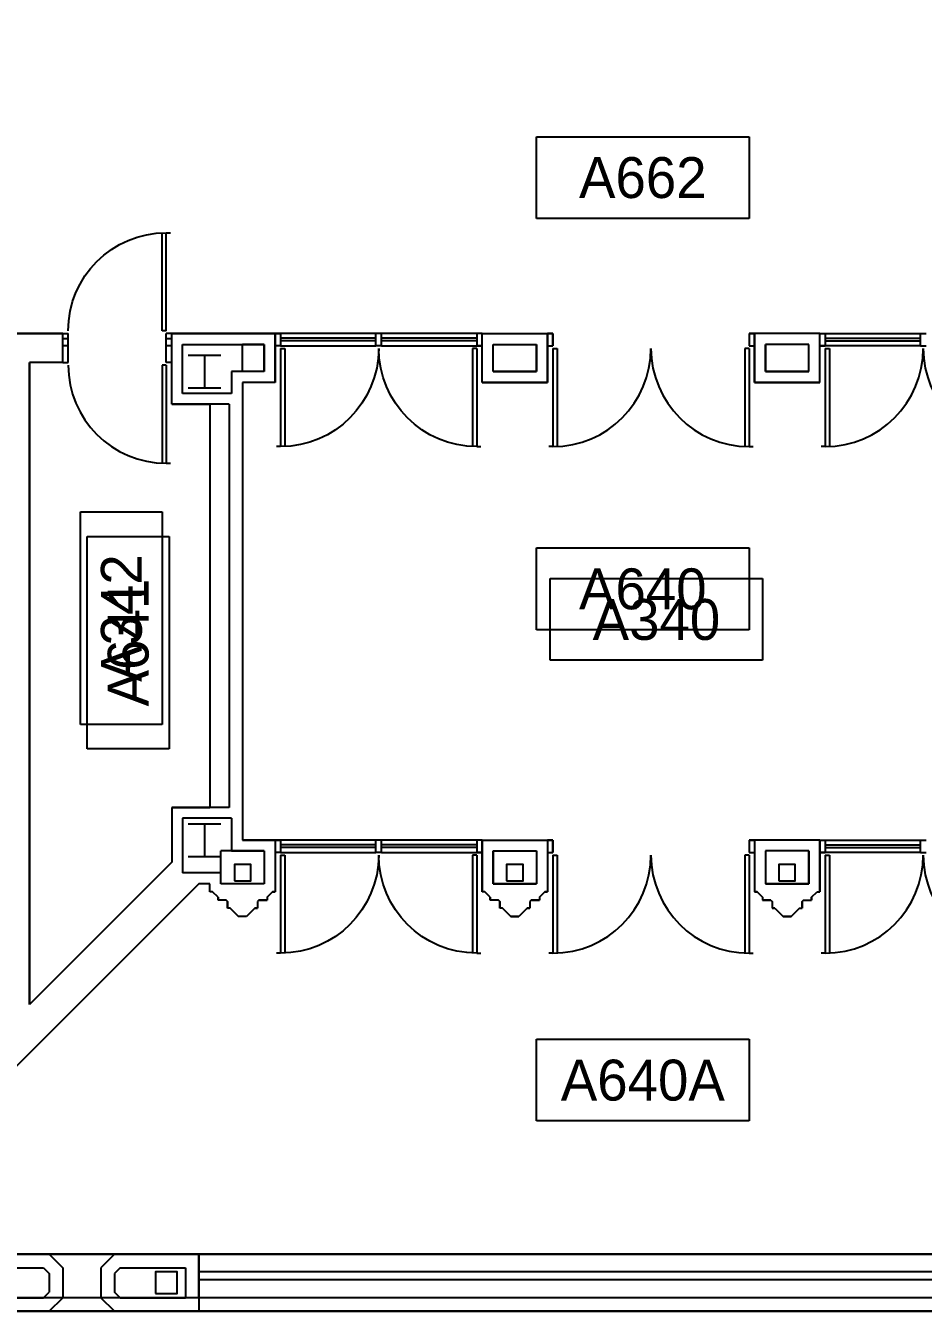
# Model space of a CAD drawing. Header units: inches. Extents: x -219 to 4035, y -10 to 4981.
# Drawn here: x 1718.4 to 2048, y -10.5 to 461.5 of the extents above; entities that cross this region are included whole.
import ezdxf
from ezdxf.enums import TextEntityAlignment as Align

# ---------------------------------------------------------------- set-up
doc = ezdxf.new("R2010")
doc.units = ezdxf.units.IN
doc.header["$LTSCALE"] = 48
doc.header["$MEASUREMENT"] = 0
doc.layers.get('0').update_dxf_attribs({"color": 13, "linetype": 'CONTINUOUS'})
for name, color, linetype in [('F3-BLDG1', 7, 'CONTINUOUS'), ('F3-BLDG3', 161, 'CONTINUOUS'), ('F3-BLDG4', 2, 'CONTINUOUS'), ('F3-DOOR1', 3, 'CONTINUOUS'), ('F3-DOORJMB', 32, 'CONTINUOUS'), ('F3-RMNOS', 3, 'CONTINUOUS'), ('F3-STCOLUMN', 12, 'CONTINUOUS'), ('F4-BLDG3', 161, 'CONTINUOUS'), ('F5-BLDG3', 161, 'CONTINUOUS'), ('F6-BLDG1', 7, 'CONTINUOUS'), ('F6-BLDG3', 161, 'CONTINUOUS'), ('F6-BLDG4', 2, 'CONTINUOUS'), ('F6-DOOR1', 3, 'CONTINUOUS'), ('F6-DOORJMB', 32, 'CONTINUOUS'), ('F6-RMNOS', 3, 'CONTINUOUS'), ('F6-STCOLUMN', 12, 'CONTINUOUS'), ('F6-WINDOW1', 1, 'CONTINUOUS'), ('F6-WINDOW2', 4, 'CONTINUOUS')]:
    doc.layers.add(name, color=color, linetype=linetype)
doc.styles.add('ORIG-RMNOS', font='noting.shx')

# ---------------------------------------------------------------- blocks, each defined once
blk = doc.blocks.new('ADR-36DL')
for p, q in [((0, 37), (-1.5, 37)), ((0, 1), (0, 37)), ((1.5, 1), (1.5, 36.97)), ((70.5, 1), (70.5, 36.97)), ((72, 1), (72, 37)), ((72, 37), (73.5, 37)), ((0, 1), (1.5, 1)), ((72, 1), (70.5, 1))]:
    blk.add_line(p, q)
for centre, start, end in [((0, 1), 0, 90), ((72, 1), 90, 180)]:
    blk.add_arc(centre, 36, start, end)
blk = doc.blocks.new('ADR-36L')
for p, q in [((0, 37), (-1.5, 37)), ((0, 1), (0, 37)), ((1.5, 1), (1.5, 36.97)), ((0, 1), (1.5, 1))]:
    blk.add_line(p, q)
blk.add_arc((0, 1), 36, 0, 90)
blk = doc.blocks.new('rmnos')
at = {"color": 11}
for p, q in [((-0.40625, 0.15625), (0.40625, 0.15625)), ((-0.40625, -0.15625), (-0.40625, 0.15625)), ((0.40625, 0.15625), (0.40625, -0.15625)), ((0.40625, -0.15625), (-0.40625, -0.15625))]:
    blk.add_line(p, q, dxfattribs=at)
at = {"color": 9, "style": 'ORIG-RMNOS'}
blk.add_attdef('ROOM', text='', height=0.15625, dxfattribs=at).set_placement((0, 0), align=Align.MIDDLE)

msp = doc.modelspace()

# ---------------------------------------------------------------- linework, layer by layer
at = {"layer": 'F3-BLDG1'}
for p, q in [((1732, 348.5), (1703.12, 348.5)), ((1732, 337.87), (1732, 348.5)), ((1772, 322.5), (1772, 348.5)), ((1810, 348.5), (1772, 348.5)), ((1810, 330.5), (1810, 348.5)), ((1886, 348.5), (1910, 348.5)), ((1886, 330.5), (1886, 348.5)), ((1910, 330.5), (1910, 348.5)), ((2010, 348.5), (1986, 348.5)), ((1986, 330.5), (1986, 348.5)), ((2010, 330.5), (2010, 348.5)), ((1732, 337.87), (1719.75, 337.87)), ((1719.75, 102.1), (1719.75, 337.87)), ((1798, 330.5), (1798, 162.5)), ((1810, 330.5), (1798, 330.5)), ((1886, 330.5), (1910, 330.5)), ((2010, 330.5), (1986, 330.5)), ((1772, 322.5), (1786, 322.5)), ((1786, 322.5), (1786, 174.5)), ((1772, 174.5), (1786, 174.5)), ((1772, 174.5), (1772, 154.35)), ((1810, 162.5), (1798, 162.5)), ((1810, 162.5), (1810, 143.5)), ((1886, 162.5), (1886, 143.5)), ((1886, 162.5), (1910, 162.5)), ((1910, 162.5), (1910, 143.5)), ((1986, 162.5), (1986, 143.5)), ((2010, 162.5), (1986, 162.5)), ((2010, 162.5), (2010, 143.5)), ((1772, 154.35), (1719.75, 102.1)), ((1782, 146.5), (1712, 76.5)), ((1786, 146.5), (1782, 146.5)), ((1786, 143.5), (1786, 146.5)), ((1787, 143.5), (1786, 143.5)), ((1789, 141.5), (1787, 143.5)), ((1807, 141.5), (1809, 143.5)), ((1809, 143.5), (1810, 143.5)), ((1887, 143.5), (1886, 143.5)), ((1889, 141.5), (1887, 143.5)), ((1907, 141.5), (1909, 143.5)), ((1909, 143.5), (1910, 143.5)), ((1987, 143.5), (1986, 143.5)), ((1989, 141.5), (1987, 143.5)), ((2007, 141.5), (2009, 143.5)), ((2009, 143.5), (2010, 143.5)), ((1789, 141.5), (1789, 140.5)), ((1792, 140.5), (1789, 140.5)), ((1792, 140.5), (1792.5, 140)), ((1792.5, 140), (1792.5, 137.5)), ((1793.5, 137.5), (1792.5, 137.5)), ((1793.5, 137.5), (1796.5, 134.5)), ((1802.5, 137.5), (1799.5, 134.5)), ((1802.5, 137.5), (1803.5, 137.5)), ((1804, 140.5), (1803.5, 140)), ((1803.5, 140), (1803.5, 137.5)), ((1804, 140.5), (1807, 140.5)), ((1807, 141.5), (1807, 140.5)), ((1889, 141.5), (1889, 140.5)), ((1892, 140.5), (1889, 140.5)), ((1892, 140.5), (1892.5, 140)), ((1892.5, 140), (1892.5, 137.5)), ((1893.5, 137.5), (1892.5, 137.5)), ((1893.5, 137.5), (1896.5, 134.5)), ((1902.5, 137.5), (1899.5, 134.5)), ((1902.5, 137.5), (1903.5, 137.5)), ((1904, 140.5), (1903.5, 140)), ((1903.5, 140), (1903.5, 137.5)), ((1904, 140.5), (1907, 140.5)), ((1907, 141.5), (1907, 140.5)), ((1989, 141.5), (1989, 140.5)), ((1992, 140.5), (1989, 140.5)), ((1992, 140.5), (1992.5, 140)), ((1992.5, 140), (1992.5, 137.5)), ((1993.5, 137.5), (1992.5, 137.5)), ((1993.5, 137.5), (1996.5, 134.5)), ((2002.5, 137.5), (1999.5, 134.5)), ((2002.5, 137.5), (2003.5, 137.5)), ((2004, 140.5), (2003.5, 140)), ((2003.5, 140), (2003.5, 137.5)), ((2004, 140.5), (2007, 140.5)), ((2007, 141.5), (2007, 140.5)), ((1799.5, 134.5), (1796.5, 134.5)), ((1896.5, 134.5), (1899.5, 134.5)), ((1999.5, 134.5), (1996.5, 134.5)), ((1712, 10.5), (1727, 10.5)), ((1727, 10.5), (1732, 5.5)), ((1751, 10.5), (1746, 5.5)), ((1751, 10.5), (1782, 10.5)), ((1782, 10.5), (1782, -10.5)), ((1732, 5.5), (1732, -5.5)), ((1746, 5.5), (1746, -5.5)), ((1727, -10.5), (1732, -5.5)), ((1751, -10.5), (1746, -5.5)), ((1696, -10.5), (1727, -10.5)), ((1751, -10.5), (1782, -10.5))]:
    msp.add_line(p, q, dxfattribs=at)
at = {"layer": 'F3-BLDG3'}
for p, q in [((1806, 344.5), (1798, 344.5)), ((1798, 334.5), (1798, 344.5)), ((1806, 334.5), (1806, 344.5)), ((1890, 344.5), (1906, 344.5)), ((1890, 334.5), (1890, 344.5)), ((1906, 334.5), (1906, 344.5)), ((2006, 344.5), (1990, 344.5)), ((1990, 334.5), (1990, 344.5)), ((2006, 334.5), (2006, 344.5)), ((1806, 334.5), (1798, 334.5)), ((1890, 334.5), (1906, 334.5)), ((2006, 334.5), (1990, 334.5)), ((1806, 158.5), (1790, 158.5)), ((1790, 146.5), (1790, 158.5)), ((1806, 158.5), (1806, 146.5)), ((1890, 158.5), (1906, 158.5)), ((1890, 158.5), (1890, 146.5)), ((1906, 158.5), (1906, 146.5)), ((2006, 158.5), (1990, 158.5)), ((1990, 158.5), (1990, 146.5)), ((2006, 158.5), (2006, 146.5)), ((1806, 146.5), (1790, 146.5)), ((1890, 146.5), (1906, 146.5)), ((2006, 146.5), (1990, 146.5)), ((1707, 5.5), (1724.93, 5.5)), ((1724.93, 5.5), (1727, 3.43)), ((1753.07, 5.5), (1751, 3.43)), ((1753.07, 5.5), (1777, 5.5)), ((1777, 5.5), (1777, -5.5)), ((1727, 3.43), (1727, -3.43)), ((1751, 3.43), (1751, -3.43)), ((1724.93, -5.5), (1727, -3.43)), ((1753.07, -5.5), (1751, -3.43)), ((1701, -5.5), (1724.93, -5.5)), ((1753.07, -5.5), (1777, -5.5))]:
    msp.add_line(p, q, dxfattribs=at)
at = {"layer": 'F3-BLDG4'}
for p, q in [((1727, 10.5), (1751, 10.5)), ((1782, 10.5), (2114, 10.5)), ((1727, -10.5), (1751, -10.5)), ((1782, -10.5), (2114, -10.5))]:
    msp.add_line(p, q, dxfattribs=at)
at = {"layer": 'F3-DOORJMB'}
for p, q in [((1732, 348.5), (1734, 348.5)), ((1734, 344), (1734, 348.5)), ((1770, 344), (1770, 348.5)), ((1772, 348.5), (1770, 348.5)), ((1812, 348.5), (1810, 348.5)), ((1812, 348.5), (1812, 344)), ((1886, 348.5), (1884, 348.5)), ((1884, 348.5), (1884, 344)), ((1910, 348.5), (1912, 348.5)), ((1912, 348.5), (1912, 344)), ((1984, 348.5), (1984, 344)), ((1984, 348.5), (1986, 348.5)), ((2010, 348.5), (2012, 348.5)), ((2012, 348.5), (2012, 344)), ((1734, 344), (1732, 344)), ((1772, 344), (1770, 344)), ((1812, 344), (1810, 344)), ((1886, 344), (1884, 344)), ((1910, 344), (1912, 344)), ((1984, 344), (1986, 344)), ((2010, 344), (2012, 344)), ((1812, 162.5), (1810, 162.5)), ((1812, 162.5), (1812, 158)), ((1886, 162.5), (1884, 162.5)), ((1884, 162.5), (1884, 158)), ((1910, 162.5), (1912, 162.5)), ((1912, 162.5), (1912, 158)), ((1984, 162.5), (1984, 158)), ((1984, 162.5), (1986, 162.5)), ((2010, 162.5), (2012, 162.5)), ((2012, 162.5), (2012, 158)), ((1812, 158), (1810, 158)), ((1886, 158), (1884, 158)), ((1910, 158), (1912, 158)), ((1984, 158), (1986, 158)), ((2010, 158), (2012, 158))]:
    msp.add_line(p, q, dxfattribs=at)
at = {"layer": 'F3-STCOLUMN'}
for p, q in [((1778, 340.5), (1790, 340.5)), ((1784, 340.5), (1784, 328.5)), ((1778, 328.5), (1790, 328.5)), ((1778, 168.5), (1790, 168.5)), ((1784, 168.5), (1784, 156.5)), ((1778, 156.5), (1790, 156.5))]:
    msp.add_line(p, q, dxfattribs=at)
for points in [[(1795, 147.5), (1801, 147.5), (1801, 153.5), (1795, 153.5)], [(1895, 147.5), (1901, 147.5), (1901, 153.5), (1895, 153.5)], [(1995, 147.5), (2001, 147.5), (2001, 153.5), (1995, 153.5)], [(1766, -4), (1774, -4), (1774, 4), (1766, 4)]]:
    msp.add_lwpolyline(points, close=True, dxfattribs=at)
at = {"layer": 'F4-BLDG3'}
msp.add_lwpolyline([(880, 1034.5), (880, 562.5), (766, 562.5), (766, 322.5), (892, 322.5), (892, 178.5), (1492, 178.5), (1492, 72.5), (1696, 72.5), (1696, -10.5), (2200, -10.5), (2200, 72.5), (2404, 72.5), (2404, 178.5), (3004, 178.5), (3004, 322.5)], dxfattribs=at)
at = {"layer": 'F5-BLDG3'}
msp.add_lwpolyline([(880, 1034.5), (880, 562.5), (766, 562.5), (766, 322.5), (892, 322.5), (892, 178.5), (1492, 178.5), (1492, 72.5), (1696, 72.5), (1696, -10.5), (2200, -10.5), (2200, 72.5), (2404, 72.5), (2404, 178.5), (3004, 178.5), (3004, 322.5), (3130, 322.5), (3130, 562.5), (3016, 562.5), (3016, 1034.5)], dxfattribs=at)
at = {"layer": 'F6-BLDG1'}
for p, q in [((1732, 337.87), (1732, 348.5)), ((1772, 322.5), (1772, 348.5)), ((1810, 348.5), (1810, 330.5)), ((1886, 348.5), (1910, 348.5)), ((1886, 330.5), (1886, 348.5)), ((1910, 348.5), (1910, 330.5)), ((2010, 348.5), (1986, 348.5)), ((1986, 348.5), (1986, 330.5)), ((2010, 330.5), (2010, 348.5)), ((1732, 337.87), (1719.75, 337.87)), ((1719.75, 337.87), (1719.75, 102.1)), ((1810, 330.5), (1798, 330.5)), ((1798, 330.5), (1798, 162.5)), ((1910, 330.5), (1886, 330.5)), ((1986, 330.5), (2010, 330.5)), ((1793.12, 322.5), (1772, 322.5)), ((1793.12, 322.5), (1793.12, 174.5)), ((1793.12, 174.5), (1772, 174.5)), ((1772, 174.5), (1772, 154.35)), ((1798, 162.5), (1810, 162.5)), ((1810, 162.5), (1810, 143.5)), ((1886, 162.5), (1910, 162.5)), ((1886, 143.5), (1886, 162.5)), ((1910, 162.5), (1910, 143.5)), ((2010, 162.5), (1986, 162.5)), ((1986, 162.5), (1986, 143.5)), ((2010, 143.5), (2010, 162.5)), ((1772, 154.35), (1719.75, 102.1)), ((1782, 146.5), (1712, 76.5)), ((1786, 146.5), (1782, 146.5)), ((1786, 143.5), (1786, 146.5)), ((1787, 143.5), (1786, 143.5)), ((1789, 141.5), (1787, 143.5)), ((1809, 143.5), (1807, 141.5)), ((1810, 143.5), (1809, 143.5)), ((1887, 143.5), (1886, 143.5)), ((1889, 141.5), (1887, 143.5)), ((1909, 143.5), (1907, 141.5)), ((1910, 143.5), (1909, 143.5)), ((1986, 143.5), (1987, 143.5)), ((1987, 143.5), (1989, 141.5)), ((2007, 141.5), (2009, 143.5)), ((2009, 143.5), (2010, 143.5)), ((1789, 140.5), (1789, 141.5)), ((1792, 140.5), (1789, 140.5)), ((1792.5, 140), (1792, 140.5)), ((1792.5, 137.5), (1792.5, 140)), ((1793.5, 137.5), (1792.5, 137.5)), ((1796.5, 134.5), (1793.5, 137.5)), ((1802.5, 137.5), (1799.5, 134.5)), ((1803.5, 137.5), (1802.5, 137.5)), ((1804, 140.5), (1803.5, 140)), ((1803.5, 140), (1803.5, 137.5)), ((1807, 140.5), (1804, 140.5)), ((1807, 141.5), (1807, 140.5)), ((1889, 140.5), (1889, 141.5)), ((1892, 140.5), (1889, 140.5)), ((1892.5, 140), (1892, 140.5)), ((1892.5, 137.5), (1892.5, 140)), ((1893.5, 137.5), (1892.5, 137.5)), ((1896.5, 134.5), (1893.5, 137.5)), ((1902.5, 137.5), (1899.5, 134.5)), ((1903.5, 137.5), (1902.5, 137.5)), ((1904, 140.5), (1903.5, 140)), ((1903.5, 140), (1903.5, 137.5)), ((1907, 140.5), (1904, 140.5)), ((1907, 141.5), (1907, 140.5)), ((1989, 141.5), (1989, 140.5)), ((1989, 140.5), (1992, 140.5)), ((1992, 140.5), (1992.5, 140)), ((1992.5, 140), (1992.5, 137.5)), ((1992.5, 137.5), (1993.5, 137.5)), ((1993.5, 137.5), (1996.5, 134.5)), ((1999.5, 134.5), (2002.5, 137.5)), ((2002.5, 137.5), (2003.5, 137.5)), ((2003.5, 140), (2004, 140.5)), ((2003.5, 137.5), (2003.5, 140)), ((2004, 140.5), (2007, 140.5)), ((2007, 140.5), (2007, 141.5)), ((1799.5, 134.5), (1796.5, 134.5)), ((1899.5, 134.5), (1896.5, 134.5)), ((1996.5, 134.5), (1999.5, 134.5))]:
    msp.add_line(p, q, dxfattribs=at)
for points in [[(1703.12, 348.5), (1732, 348.5)], [(1772, 348.5), (1810, 348.5)]]:
    msp.add_lwpolyline(points, dxfattribs=at)
at = {"layer": 'F6-BLDG3'}
for p, q in [((1776, 344.5), (1806, 344.5)), ((1776, 326.5), (1776, 344.5)), ((1806, 344.5), (1806, 334.5)), ((1890, 334.5), (1890, 344.5)), ((1890, 344.5), (1906, 344.5)), ((1906, 344.5), (1906, 334.5)), ((1990, 344.5), (1990, 334.5)), ((2006, 344.5), (1990, 344.5)), ((2006, 334.5), (2006, 344.5)), ((1806, 334.5), (1794, 334.5)), ((1794, 334.5), (1794, 326.5)), ((1906, 334.5), (1890, 334.5)), ((1990, 334.5), (2006, 334.5)), ((1794, 326.5), (1776, 326.5)), ((1794, 170.5), (1776, 170.5)), ((1776, 170.5), (1776, 150.5)), ((1794, 170.5), (1794, 158.5)), ((1794, 158.5), (1806, 158.5)), ((1806, 158.5), (1806, 146.5)), ((1890, 146.5), (1890, 158.5)), ((1890, 158.5), (1906, 158.5)), ((1906, 158.5), (1906, 146.5)), ((1990, 158.5), (1990, 146.5)), ((2006, 158.5), (1990, 158.5)), ((2006, 146.5), (2006, 158.5)), ((1790, 150.5), (1776, 150.5)), ((1790, 146.5), (1790, 150.5)), ((1806, 146.5), (1790, 146.5)), ((1906, 146.5), (1890, 146.5)), ((1990, 146.5), (2006, 146.5)), ((1782, 10.5), (1712, 10.5)), ((1782, -5.5), (1782, 10.5)), ((1782, -5.5), (1696, -5.5))]:
    msp.add_line(p, q, dxfattribs=at)
at = {"layer": 'F6-BLDG4'}
for p, q in [((2114, 10.5), (1782, 10.5)), ((2114, 4), (1782, 4)), ((2114, 1), (1782, 1)), ((2114, -5.5), (1782, -5.5)), ((2200, -10.5), (1696, -10.5))]:
    msp.add_line(p, q, dxfattribs=at)
at = {"layer": 'F6-DOORJMB'}
for p, q in [((1732, 346.62), (1734, 346.62)), ((1734, 337.87), (1734, 346.62)), ((1770, 337.87), (1770, 346.62)), ((1770, 346.62), (1772, 346.62)), ((1912, 348.5), (1910, 348.5)), ((1912, 344), (1912, 348.5)), ((1986, 348.5), (1984, 348.5)), ((1984, 348.5), (1984, 344)), ((1910, 344), (1912, 344)), ((1984, 344), (1986, 344)), ((1732, 337.87), (1734, 337.87)), ((1772, 337.87), (1770, 337.87)), ((1912, 162.5), (1910, 162.5)), ((1912, 158), (1912, 162.5)), ((1986, 162.5), (1984, 162.5)), ((1984, 162.5), (1984, 158)), ((1910, 158), (1912, 158)), ((1984, 158), (1986, 158))]:
    msp.add_line(p, q, dxfattribs=at)
at = {"layer": 'F6-STCOLUMN'}
for p, q in [((1778, 340.5), (1790, 340.5)), ((1784, 340.5), (1784, 328.5)), ((1778, 328.5), (1790, 328.5)), ((1778, 168.5), (1790, 168.5)), ((1784, 168.5), (1784, 156.5)), ((1778, 156.5), (1790, 156.5))]:
    msp.add_line(p, q, dxfattribs=at)
for points in [[(1795, 147.5), (1801, 147.5), (1801, 153.5), (1795, 153.5)], [(1895, 147.5), (1901, 147.5), (1901, 153.5), (1895, 153.5)], [(1995, 147.5), (2001, 147.5), (2001, 153.5), (1995, 153.5)]]:
    msp.add_lwpolyline(points, close=True, dxfattribs=at)
at = {"layer": 'F6-WINDOW1'}
for p, q in [((1847, 348.5), (1812, 348.5)), ((1847, 346.75), (1812, 346.75)), ((1847, 345.75), (1812, 345.75)), ((1884, 348.5), (1849, 348.5)), ((1884, 346.75), (1849, 346.75)), ((1884, 345.75), (1849, 345.75)), ((2012, 348.5), (2047, 348.5)), ((2012, 346.75), (2047, 346.75)), ((2012, 345.75), (2047, 345.75)), ((1812, 344), (1847, 344)), ((1849, 344), (1884, 344)), ((2047, 344), (2012, 344)), ((1847, 162.5), (1812, 162.5)), ((1847, 160.75), (1812, 160.75)), ((1884, 162.5), (1849, 162.5)), ((1884, 160.75), (1849, 160.75)), ((2012, 162.5), (2047, 162.5)), ((2012, 160.75), (2047, 160.75)), ((1847, 159.75), (1812, 159.75)), ((1812, 158), (1847, 158)), ((1884, 159.75), (1849, 159.75)), ((1849, 158), (1884, 158)), ((2012, 159.75), (2047, 159.75)), ((2047, 158), (2012, 158))]:
    msp.add_line(p, q, dxfattribs=at)
at = {"layer": 'F6-WINDOW2'}
for p, q in [((1810, 348.5), (1812, 348.5)), ((1812, 348.5), (1812, 344)), ((1847, 344), (1847, 348.5)), ((1849, 348.5), (1847, 348.5)), ((1849, 344), (1849, 348.5)), ((1886, 348.5), (1884, 348.5)), ((1884, 348.5), (1884, 344)), ((2010, 348.5), (2012, 348.5)), ((2012, 348.5), (2012, 344)), ((2047, 344), (2047, 348.5)), ((2047, 348.5), (2049, 348.5)), ((1812, 344), (1810, 344)), ((1849, 344), (1847, 344)), ((1884, 344), (1886, 344)), ((2012, 344), (2010, 344)), ((2047, 344), (2049, 344)), ((1810, 162.5), (1812, 162.5)), ((1812, 162.5), (1812, 158)), ((1847, 158), (1847, 162.5)), ((1849, 162.5), (1847, 162.5)), ((1849, 158), (1849, 162.5)), ((1886, 162.5), (1884, 162.5)), ((1884, 162.5), (1884, 158)), ((2010, 162.5), (2012, 162.5)), ((2012, 162.5), (2012, 158)), ((2047, 158), (2047, 162.5)), ((2047, 162.5), (2049, 162.5)), ((1812, 158), (1810, 158)), ((1849, 158), (1847, 158)), ((1884, 158), (1886, 158)), ((2012, 158), (2010, 158)), ((2047, 158), (2049, 158))]:
    msp.add_line(p, q, dxfattribs=at)

# ---------------------------------------------------------------- block references
at = {"layer": 'F3-DOOR1', "xscale": -1}
msp.add_blockref('ADR-36L', (1770, 348.5), dxfattribs=at)
at = {"layer": 'F3-DOOR1', "xscale": -1, "rotation": 180}
for p in [(1812, 344), (1812, 158)]:
    msp.add_blockref('ADR-36DL', p, dxfattribs=at)
at = {"layer": 'F3-DOOR1', "rotation": 180}
for p in [(1984, 344), (2084, 344), (1984, 158), (2084, 158)]:
    msp.add_blockref('ADR-36DL', p, dxfattribs=at)
at = {"layer": 'F3-RMNOS'}
ref = msp.add_blockref('rmnos', (1753.5, 244), dxfattribs=dict(at, xscale=96, yscale=96, zscale=96, rotation=89.99999999999999))
ref.add_attrib('ROOM', 'A342', dxfattribs={"layer": '0', "color": 9, "height": 15, "rotation": 90, "style": 'ORIG-RMNOS'}).set_placement((1753.5, 244), align=Align.MIDDLE)
ref = msp.add_blockref('rmnos', (1950, 243.5), dxfattribs=dict(at, xscale=96, yscale=96, zscale=96))
ref.add_attrib('ROOM', 'A340', dxfattribs={"layer": '0', "color": 9, "height": 15, "style": 'ORIG-RMNOS'}).set_placement((1950, 243.5), align=Align.MIDDLE)
at = {"layer": 'F6-DOOR1', "rotation": 180}
for name, p in [('ADR-36DL', (1984, 344)), ('ADR-36L', (1770, 337.87)), ('ADR-36DL', (1984, 158))]:
    msp.add_blockref(name, p, dxfattribs=at)
at = {"layer": 'F6-RMNOS'}
ref = msp.add_blockref('rmnos', (1945, 405.75), dxfattribs=dict(at, xscale=96, yscale=96, zscale=96))
ref.add_attrib('ROOM', 'A662', dxfattribs={"layer": '0', "color": 9, "height": 15, "style": 'ORIG-RMNOS'}).set_placement((1945, 405.75), align=Align.MIDDLE)
ref = msp.add_blockref('rmnos', (1756, 235), dxfattribs=dict(at, xscale=96, yscale=96, zscale=96, rotation=89.99999999999999))
ref.add_attrib('ROOM', 'A641', dxfattribs={"layer": '0', "color": 9, "height": 15, "rotation": 90, "style": 'ORIG-RMNOS'}).set_placement((1756, 235), align=Align.MIDDLE)
ref = msp.add_blockref('rmnos', (1945, 254.75), dxfattribs=dict(at, xscale=96, yscale=96, zscale=96))
ref.add_attrib('ROOM', 'A640', dxfattribs={"layer": '0', "color": 9, "height": 15, "style": 'ORIG-RMNOS'}).set_placement((1945, 254.75), align=Align.MIDDLE)
ref = msp.add_blockref('rmnos', (1945, 74.38), dxfattribs=dict(at, xscale=96, yscale=96, zscale=96))
ref.add_attrib('ROOM', 'A640A', dxfattribs={"layer": '0', "color": 9, "height": 15, "style": 'ORIG-RMNOS'}).set_placement((1945, 74.38), align=Align.MIDDLE)

doc.saveas('drawing.dxf')
